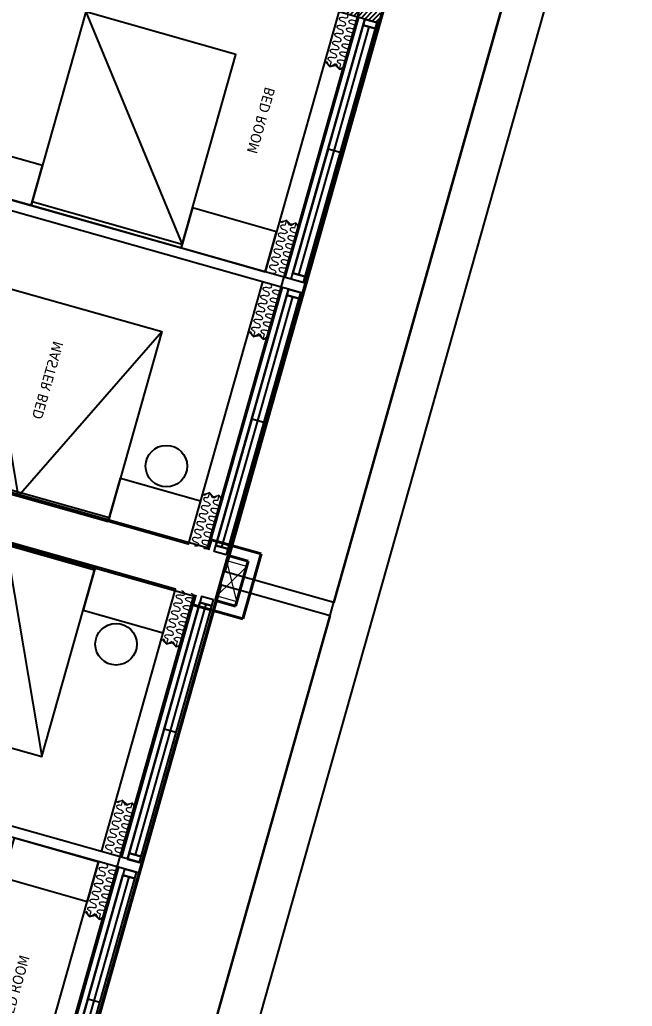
# Model space of a CAD drawing. Header units: millimetres. Extents: x -361675616 to 361246347, y -284141842 to 284396604.
# Drawn here: x -32285 to -26393, y 119527 to 129021 of the extents above; entities that cross this region are included whole.
import ezdxf

# ---------------------------------------------------------------- set-up
doc = ezdxf.new("R2010")
doc.units = ezdxf.units.MM
doc.header["$LTSCALE"] = 100
doc.header["$MEASUREMENT"] = 0
doc.linetypes.add('ACAD_ISO03W100', pattern=[30, 12, -18])
doc.linetypes.add('HIDDEN', pattern=[0.375, 0.25, -0.125])
for name, color, linetype in [('1VinaPVC-Text', 9, 'Continuous'), ('A-_FURN----_E-_N', 251, 'Continuous'), ('A-ANNO-ROOM', 50, 'Continuous'), ('A-WALL-FNSH', 11, 'Continuous'), ('dien tich thong thuy', 3, 'Continuous'), ('IDEA - dim', 251, 'Continuous'), ('KT-Net manh', 139, 'Continuous'), ('KT-Tuong', 1, 'Continuous'), ('Xref_NT1+NT2_MBDV Cot vach_220729$0$ccu12-Thay', 7, 'Continuous')]:
    doc.layers.add(name, color=color, linetype=linetype)
for name, color, linetype, lineweight in [('CIC36 net manh', 8, 'Continuous', 9), ('KT-lomo nuoc', 3, 'HIDDEN', 5), ('KT-Net cat', 1, 'Continuous', 40)]:
    doc.layers.add(name, color=color, linetype=linetype, lineweight=lineweight)
doc.styles.add('220126_HDN_HBA typical plan$0$211210_HDN_HBA_TYPICAL PLAN CORE OPT 1$0$HBA-Text', font='GOTHIC.TTF')
doc.styles.add('Tahoma', font='tahoma.ttf')

# ---------------------------------------------------------------- blocks, each defined once
blk = doc.blocks.new('*U119')
for points in [[(397, -484), (464, -466), (394, -466)], [(483, -399), (465, -396), (464, -466)]]:
    blk.add_hatch(color=256).paths.add_polyline_path(points)
blk.add_line((464, -466), (417, -419))
for points in [[(397, -484), (464, -466), (394, -466)], [(483, -399), (465, -396), (464, -466)]]:
    blk.add_lwpolyline(points, close=True)
for centre in [(17, -17), (86, -88), (155, -157), (225, -227), (294, -297), (364, -367)]:
    blk.add_ellipse(centre, major_axis=(34.5, 32), ratio=0.523888, start_param=4.73172, end_param=7.873313)
at = {"extrusion": (0, 0, -1)}
for centre in [(52, -52), (121, -123), (190, -192), (260, -262), (329, -332), (399, -402)]:
    blk.add_ellipse(centre, major_axis=(-32.1, -34.4), ratio=0.523888, start_param=4.73172, end_param=7.873313, dxfattribs=at)
blk = doc.blocks.new('27')
at = {"layer": 'A-_FURN----_E-_N'}
h = blk.add_hatch(dxfattribs=at)
h.set_pattern_fill('ANSI31', color=256, scale=10, angle=105.77878)
h.set_pattern_definition([(150.77878, (12650.9, -59996.88), (-15.499808, -27.709537), [])])
h.paths.add_polyline_path([(3150, 7700), (3050, 7700), (3050, 8100), (3150, 8100)])
at = {"layer": 'A-WALL-FNSH', "color": 5}
for points in [[(3210, 8080), (3210, 7960), (3150, 7960), (3150, 8080)], [(5690, 7960), (3210, 7960), (3210, 8080), (5690, 8080)], [(4450, 8020), (3210, 8020), (3210, 8080), (4450, 8080)], [(5750, 8080), (5750, 7960), (5690, 7960), (5690, 8080)], [(5910, 8080), (5910, 7960), (5850, 7960), (5850, 8080)], [(8415, 7960), (5910, 7960), (5910, 8080), (8415, 8080)], [(7150, 8020), (5910, 8020), (5910, 8080), (7150, 8080)], [(8475, 8080), (8475, 7960), (8415, 7960), (8415, 8080)], [(4450, 7960), (5690, 7960), (5690, 8020), (4450, 8020)], [(7150, 7960), (8415, 7960), (8415, 8020), (7150, 8020)]]:
    blk.add_lwpolyline(points, close=True, dxfattribs=at)
for points in [[(3150, 7960), (5690, 7960)], [(5850, 7960), (8415, 7960)]]:
    blk.add_lwpolyline(points, dxfattribs=at)
at = {"layer": 'IDEA - dim'}
for p, q in [((8475, 8100), (225, 8100)), ((3150, 8100), (3150, 7700)), ((5750, 7900), (3150, 7900)), ((8475, 7900), (5850, 7900))]:
    blk.add_line(p, q, dxfattribs=at)
for points in [[(5750, 6860), (5750, 7700), (5350, 7700), (5350, 6860)], [(8040, 7700), (8475, 7700), (8475, 6900), (8040, 6900)], [(5750, 5360), (5750, 6860), (5714, 6860), (5714, 5360)], [(8475, 5100), (6575, 5100), (6575, 6900), (8475, 6900)], [(8475, 5100), (8475, 6900), (8439, 6900), (8439, 5100)], [(5750, 4670), (5750, 5360), (5350, 5360), (5350, 4670)]]:
    blk.add_lwpolyline(points, close=True, dxfattribs=at)
blk.add_lwpolyline([(5714, 6860), (3814, 6860), (3814, 5360), (5714, 5360)], dxfattribs=at)
blk.add_circle((7809.2, 7293.4), 200, dxfattribs=at)
at = {"layer": 'KT-Net manh', "linetype": 'ACAD_ISO03W100', "ltscale": 4}
for p, q in [((3150, 7700), (5750, 7700)), ((5850, 7700), (8475, 7700)), ((3814, 5360), (5714, 6860))]:
    blk.add_line(p, q, dxfattribs=at)
blk.add_lwpolyline([(6575, 5100), (8475, 6000), (6575, 6900)], dxfattribs=at)
at = {"layer": 'KT-Tuong'}
for p, q in [((5750, 8100), (5750, 4120)), ((5850, 8100), (5850, 3970))]:
    blk.add_line(p, q, dxfattribs=at)
at = {"layer": 'CIC36 net manh', "color": 8, "xscale": 0.81000000001126, "yscale": 0.81000000001126, "zscale": 0.81000000001126, "rotation": 45.123201203973}
for p in [(3150.5, 7856.3), (5850.5, 7856.3), (3150.7, 7761.3), (5850.7, 7761.3)]:
    blk.add_blockref('*U119', p, dxfattribs=at)
at = {"layer": 'CIC36 net manh', "color": 8, "extrusion": (0, 0, -1), "xscale": 0.8100000000112606, "yscale": 0.8100000000112606, "zscale": -0.8100000000112604, "rotation": 45.12320120397298}
for p in [(-5749.5, 7856.3), (-8474.5, 7856.3), (-5749.2, 7761.3), (-8474.3, 7761.3)]:
    blk.add_blockref('*U119', p, dxfattribs=at)
at = {"layer": '1VinaPVC-Text', "style": 'Tahoma', "text_generation_flag": 4}
for s, p in [('BED ROOM', (4033.3, 7314.1)), ('MASTER BED', (6939.9, 6019.4))]:
    blk.add_text(s, height=100, dxfattribs=at).set_placement(p)
blk = doc.blocks.new('34')
at = {"layer": 'A-WALL-FNSH', "color": 5}
for points in [[(225, 8080), (225, 7960), (285, 7960), (285, 8080)], [(285, 7960), (2790, 7960), (2790, 8080), (285, 8080)], [(1550, 8020), (2790, 8020), (2790, 8080), (1550, 8080)], [(2790, 8080), (2790, 7960), (2850, 7960), (2850, 8080)], [(2950, 8080), (2950, 7960), (3010, 7960), (3010, 8080)], [(3010, 7960), (5490, 7960), (5490, 8080), (3010, 8080)], [(4250, 8020), (5490, 8020), (5490, 8080), (4250, 8080)], [(1550, 7960), (285, 7960), (285, 8020), (1550, 8020)], [(4250, 7960), (3010, 7960), (3010, 8020), (4250, 8020)]]:
    blk.add_lwpolyline(points, close=True, dxfattribs=at)
for points in [[(2850, 7960), (285, 7960)], [(5550, 7960), (3010, 7960)]]:
    blk.add_lwpolyline(points, dxfattribs=at)
at = {"layer": 'IDEA - dim'}
for p, q in [((225, 8100), (8475, 8100)), ((225, 7900), (2850, 7900)), ((2950, 7900), (5550, 7900))]:
    blk.add_line(p, q, dxfattribs=at)
for points in [[(660, 7700), (225, 7700), (225, 6900), (660, 6900)], [(2950, 6860), (2950, 7700), (3350, 7700), (3350, 6860)], [(225, 5100), (225, 6900), (261, 6900), (261, 5100)], [(225, 5100), (2125, 5100), (2125, 6900), (225, 6900)]]:
    blk.add_lwpolyline(points, close=True, dxfattribs=at)
blk.add_circle((890.8, 7293.4), 200, dxfattribs=at)
at = {"layer": 'KT-Net manh', "linetype": 'ACAD_ISO03W100', "ltscale": 4}
for p, q in [((2850, 7700), (225, 7700)), ((5550, 7700), (2950, 7700))]:
    blk.add_line(p, q, dxfattribs=at)
blk.add_lwpolyline([(2125, 5100), (225, 6000), (2125, 6900)], dxfattribs=at)
at = {"layer": 'KT-Tuong'}
for p, q in [((2850, 8100), (2850, 3970)), ((2950, 8100), (2950, 4120))]:
    blk.add_line(p, q, dxfattribs=at)
at = {"layer": 'CIC36 net manh', "color": 8, "xscale": 0.8100000000112604, "yscale": 0.8100000000112604, "zscale": 0.8100000000112604, "rotation": 45.12320120396665}
for p in [(225.5, 7856.3), (2950.5, 7856.3), (225.7, 7761.3), (2950.8, 7761.3)]:
    blk.add_blockref('*U119', p, dxfattribs=at)
at = {"layer": 'CIC36 net manh', "color": 8, "extrusion": (0, 0, -1), "xscale": 0.8100000000112602, "yscale": 0.8100000000112602, "zscale": -0.8100000000112602, "rotation": 45.12320120397938}
for p in [(-2849.5, 7856.3), (-2849.3, 7761.3)]:
    blk.add_blockref('*U119', p, dxfattribs=at)
at = {"layer": '1VinaPVC-Text', "style": 'Tahoma'}
blk.add_text('BED ROOM', height=100, rotation=180, dxfattribs=at).set_placement((4666.7, 7314.1))
blk = doc.blocks.new('A$C418F5BC8')
at = {"layer": 'A-ANNO-ROOM', "insert": (648.1, 1090.8), "char_height": 600, "attachment_point": 2, "rotation": 50.44883, "style": '220126_HDN_HBA typical plan$0$211210_HDN_HBA_TYPICAL PLAN CORE OPT 1$0$HBA-Text'}
blk.add_mtext_dynamic_manual_height_columns('SL-S', width=722857412.874, gutter_width=9765.6, heights=[0], dxfattribs=at)
blk = doc.blocks.new('A$C2A6C5140')
at = {"layer": 'A-ANNO-ROOM', "insert": (731.4, 1190, 0), "char_height": 600, "attachment_point": 2, "rotation": 50.44883, "style": '220126_HDN_HBA typical plan$0$211210_HDN_HBA_TYPICAL PLAN CORE OPT 1$0$HBA-Text'}
blk.add_mtext_dynamic_manual_height_columns('2-BR', width=722857412.874, gutter_width=9765.6, heights=[0], dxfattribs=at)
blk = doc.blocks.new('A$C5388591E')
at = {"layer": 'A-ANNO-ROOM', "insert": (894.3, 842.2, 0), "char_height": 600, "attachment_point": 2, "rotation": 1.40647, "style": '220126_HDN_HBA typical plan$0$211210_HDN_HBA_TYPICAL PLAN CORE OPT 1$0$HBA-Text'}
blk.add_mtext_dynamic_manual_height_columns('3-BR', width=722857412.874, gutter_width=9765.6, heights=[0], dxfattribs=at)
blk = doc.blocks.new('A$C21AF0CCA')
at = {"layer": 'A-ANNO-ROOM', "insert": (1197.6, 814.7), "char_height": 600, "attachment_point": 2, "rotation": 0.10543, "style": '220126_HDN_HBA typical plan$0$211210_HDN_HBA_TYPICAL PLAN CORE OPT 1$0$HBA-Text'}
blk.add_mtext_dynamic_manual_height_columns('1-BR+', width=722857412.874, gutter_width=9765.6, heights=[0], dxfattribs=at)
blk = doc.blocks.new('*U364')
at = {"layer": 'KT-lomo nuoc', "ltscale": 500}
for p, q in [((157.2, -312.7), (-178.7, -89.8)), ((-21.5, -402.5), (0, 0))]:
    blk.add_line(p, q, dxfattribs=at)
blk.add_lwpolyline([(157.2, -312.7), (-21.5, -402.5), (-178.7, -89.8), (0, 0)], close=True, dxfattribs=at)
blk = doc.blocks.new('CTN TB 33-35')
at = {"layer": 'KT-Net cat'}
for p, q in [((-8125.8, -28021.3), (-8153, -28117.5)), ((-7644.7, -28157.2), (-8125.8, -28021.3)), ((-7960.6, -28171.9), (-8082.9, -28604.9)), ((-7768.1, -28226.3), (-7960.6, -28171.9)), ((-7644.7, -28157.2), (-7821.4, -28782.7)), ((-7768.1, -28226.3), (-7890.5, -28659.3)), ((-8275.2, -28549.9), (-8302.6, -28646.8)), ((-7821.4, -28782.7), (-8302.6, -28646.8)), ((-7890.5, -28659.3), (-8082.9, -28604.9))]:
    blk.add_line(p, q, dxfattribs=at)
at = {"layer": 'KT-lomo nuoc', "linetype": 'HIDDEN', "xscale": -0.9999999999999997, "rotation": 10.8976534755902}
blk.add_blockref('*U364', (-7975.5, -28224.8, 0), dxfattribs=at)

msp = doc.modelspace()

# ---------------------------------------------------------------- linework, layer by layer
at = {"layer": 'dien tich thong thuy'}
for points in [[(-35295.1, 125162.7), (-37575.8, 125807.2), (-37089.1, 127529.7), (-37430.7, 127626.3), (-36900.5, 129502.8), (-36910.1, 129505.5), (-36403, 131300.2), (-36098.4, 132378), (-36057.6, 132522.4), (-35369.6, 132327.9), (-34930.4, 133882.1), (-30903.1, 132744.1), (-30941.2, 132609.4), (-28246.7, 131848), (-30481.9, 123937.7), (-33176.4, 124699.1), (-33214.4, 124564.4), (-35297.9, 125153.1), (-35295.1, 125162.7)], [(-39815.6, 119223.1), (-39511, 120300.9), (-39003.9, 122095.6), (-38994.3, 122092.9), (-38464, 123969.4), (-38122.4, 123872.9), (-37635.7, 125595.5), (-35355, 124951), (-35352.3, 124960.6), (-33268.8, 124371.9), (-33306.9, 124237.2), (-30612.4, 123475.8), (-32052.2, 118380.3)]]:
    msp.add_lwpolyline(points, dxfattribs=at)
at = {"layer": 'dien tich thong thuy', "elevation": 0}
msp.add_lwpolyline([(-27097, 131705, -0.059884), (-27317.7, 130299.7), (-29264.1, 123411.6), (-30308.2, 123706.7), (-27977.8, 131953.8)], format="xyb", close=True, dxfattribs=at)
msp.add_lwpolyline([(-30343.5, 123581.7), (-29299.5, 123286.1), (-31629.8, 115039.4), (-32673.9, 115334.5)], close=True, dxfattribs=at)
at = {"layer": 'Xref_NT1+NT2_MBDV Cot vach_220729$0$ccu12-Thay'}
for p, q in [((-39956.5, 85572), (-27317.7, 130299.7)), ((-39571.5, 85463.3), (-26913.5, 130259.1))]:
    msp.add_line(p, q, dxfattribs=at)
at = {"layer": 'Xref_NT1+NT2_MBDV Cot vach_220729$0$ccu12-Thay', "elevation": 0}
msp.add_lwpolyline([(-41014.8, 85871.8), (-27947.3, 132116.7, 0.024688), (-27655.3, 133393.1, 0.086894), (-27653.5, 134120), (-28143.8, 136121), (-32861.9, 155605.6, 0.771545), (-41527.2, 155769.7), (-55361.5, 106818)], format="xyb", dxfattribs=at)

# ---------------------------------------------------------------- block references
msp.add_blockref('CTN TB 33-35', (-22318.5, 152036.7))
at = {"layer": 'A-ANNO-ROOM'}
for p in [(-189530.7, 172460.4, 0), (-190889.2, 167537.1, 0), (-200792.6, 136225.8, 0)]:
    msp.add_blockref('A$C21AF0CCA', p, dxfattribs=at)
at = {"layer": 'dien tich thong thuy'}
for name, p in [('A$C418F5BC8', (-193627.8, 162535.8, 0)), ('A$C418F5BC8', (-196423.1, 158761.1, 0)), ('A$C2A6C5140', (-184324.1, 156728, 0)), ('A$C418F5BC8', (-197159, 154394.3, 0)), ('A$C418F5BC8', (-196884, 150046.2, 0)), ('A$C2A6C5140', (-186961.9, 149139.9, 0)), ('A$C418F5BC8', (-198454.1, 145456, 0)), ('A$C418F5BC8', (-199748, 141469.3, 0)), ('A$C2A6C5140', (-189508.6, 140127.3, 0)), ('A$C2A6C5140', (-191916.6, 131438.4, 0)), ('A$C2A6C5140', (-194202.5, 124603.3, 0)), ('A$C2A6C5140', (-196141.2, 116842.5, 0)), ('A$C5388591E', (-189972.9, 179563.6, 0)), ('A$C5388591E', (-206737.7, 115340.5, 0))]:
    msp.add_blockref(name, p, dxfattribs=at)
at = {"layer": 'IDEA - dim', "rotation": 254.2212141373423}
msp.add_blockref('27', (-35769.3, 134223.1), dxfattribs=at)
at = {"layer": 'KT-Tuong', "rotation": 254.2212141373278}
msp.add_blockref('34', (-38135, 125850.9), dxfattribs=at)

doc.saveas('drawing.dxf')
